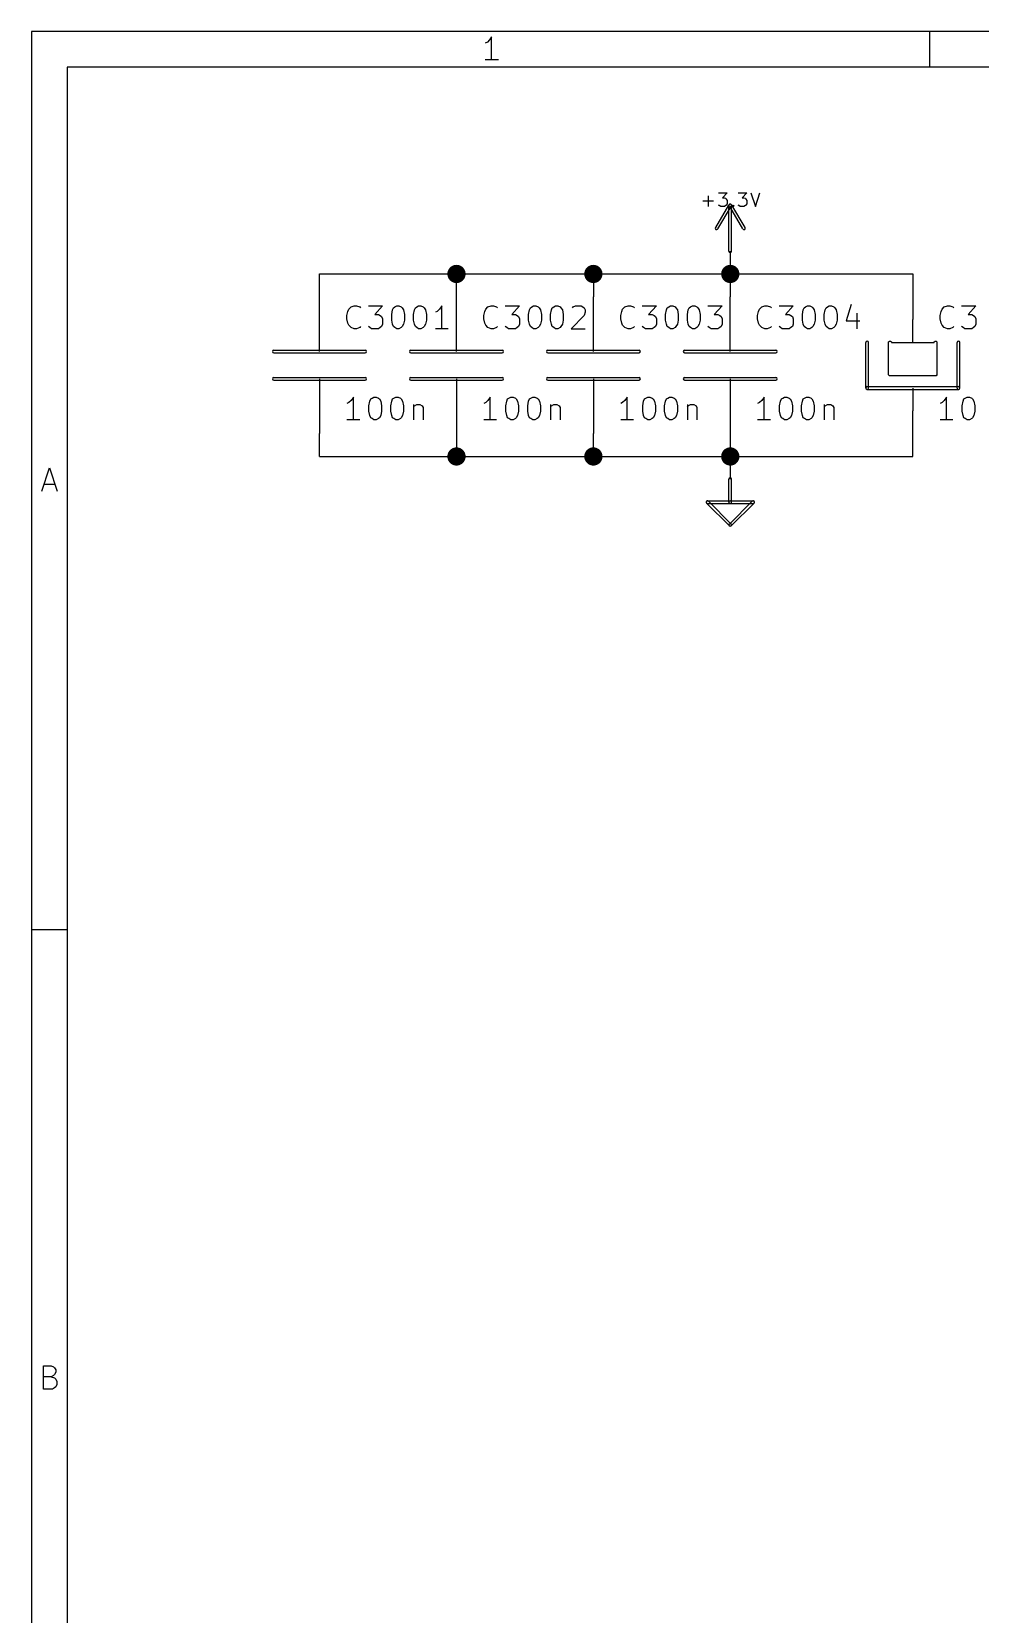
# Model space of a CAD drawing. Extents: x 10 to 287, y -200 to -10.
# Drawn here: x 10 to 62.8, y -98.1 to -10 of the extents above; entities that cross this region are included whole.
import ezdxf

# ---------------------------------------------------------------- set-up
doc = ezdxf.new("R2010")
doc.units = 0
doc.header["$MEASUREMENT"] = 0

msp = doc.modelspace()

# ---------------------------------------------------------------- linework, layer by layer
at = {"layer": 'Cyan 2'}
for p, q in [((47.6758, -19.7358), (47.6758, -19.1516)), ((48.2346, -18.9738), (48.7172, -18.9738)), ((48.7172, -18.9738), (48.4632, -19.2532)), ((48.4632, -19.2532), (48.5648, -19.2532)), ((48.5648, -19.2532), (48.641, -19.2786)), ((48.641, -19.2786), (48.6664, -19.3294)), ((48.6664, -19.3294), (48.7172, -19.4056)), ((49.3268, -18.9738), (49.8094, -18.9738)), ((49.8094, -18.9738), (49.5554, -19.2532)), ((49.5554, -19.2532), (49.657, -19.2532)), ((49.657, -19.2532), (49.7332, -19.2786)), ((49.7332, -19.2786), (49.7586, -19.3294)), ((49.7586, -19.3294), (49.8094, -19.4056)), ((50.038, -18.9738), (50.292, -19.7358)), ((50.292, -19.7358), (50.546, -18.9738)), ((47.371, -19.431), (47.9552, -19.431)), ((48.2854, -19.685), (48.2346, -19.6596)), ((48.3616, -19.7358), (48.2854, -19.685)), ((48.5648, -19.7358), (48.3616, -19.7358)), ((48.641, -19.685), (48.5648, -19.7358)), ((48.6664, -19.6596), (48.641, -19.685)), ((48.7172, -19.5834), (48.6664, -19.6596)), ((48.7172, -19.4056), (48.7172, -19.5834)), ((49.022, -19.685), (49.0474, -19.6596)), ((49.0474, -19.7358), (49.022, -19.685)), ((49.0474, -19.6596), (49.0982, -19.685)), ((49.0474, -19.6596), (49.0474, -19.7358)), ((49.0982, -19.685), (49.0474, -19.7358)), ((49.3776, -19.685), (49.3268, -19.6596)), ((49.4538, -19.7358), (49.3776, -19.685)), ((49.657, -19.7358), (49.4538, -19.7358)), ((49.7332, -19.685), (49.657, -19.7358)), ((49.7586, -19.6596), (49.7332, -19.685)), ((49.8094, -19.5834), (49.7586, -19.6596)), ((49.8094, -19.4056), (49.8094, -19.5834)), ((27.6098, -25.5778), (27.6606, -25.4508)), ((27.6606, -25.4508), (27.7876, -25.3238)), ((27.7876, -25.3238), (27.9654, -25.273)), ((27.9654, -25.273), (28.0924, -25.273)), ((28.0924, -25.273), (28.2702, -25.3238)), ((28.2702, -25.3238), (28.321, -25.3746)), ((28.7528, -25.273), (29.5402, -25.273)), ((29.5402, -25.273), (29.1084, -25.7556)), ((30.0482, -25.7556), (30.099, -25.5016)), ((30.099, -25.5016), (30.1498, -25.3746)), ((30.1498, -25.3746), (30.226, -25.3238)), ((30.226, -25.3238), (30.3276, -25.273)), ((30.3276, -25.273), (30.4546, -25.273)), ((30.4546, -25.273), (30.5816, -25.3238)), ((30.5816, -25.3238), (30.6324, -25.3746)), ((30.6324, -25.3746), (30.7086, -25.5016)), ((30.7086, -25.5016), (30.7594, -25.7556)), ((31.2674, -25.7556), (31.3182, -25.5016)), ((31.3182, -25.5016), (31.369, -25.3746)), ((31.369, -25.3746), (31.4452, -25.3238)), ((31.4452, -25.3238), (31.5468, -25.273)), ((31.5468, -25.273), (31.6738, -25.273)), ((31.6738, -25.273), (31.8008, -25.3238)), ((31.8008, -25.3238), (31.8516, -25.3746)), ((31.8516, -25.3746), (31.9278, -25.5016)), ((31.9278, -25.5016), (31.9786, -25.7556)), ((32.7152, -25.4508), (32.5882, -25.5778)), ((32.8422, -25.273), (32.7152, -25.4508)), ((32.8422, -26.543), (32.8422, -25.273)), ((35.2298, -25.5778), (35.2806, -25.4508)), ((35.2806, -25.4508), (35.4076, -25.3238)), ((35.4076, -25.3238), (35.5854, -25.273)), ((35.5854, -25.273), (35.7124, -25.273)), ((35.7124, -25.273), (35.8902, -25.3238)), ((35.8902, -25.3238), (35.941, -25.3746)), ((36.3728, -25.273), (37.1602, -25.273)), ((37.1602, -25.273), (36.7284, -25.7556)), ((37.6682, -25.7556), (37.719, -25.5016)), ((37.719, -25.5016), (37.7698, -25.3746)), ((37.7698, -25.3746), (37.846, -25.3238)), ((37.846, -25.3238), (37.9476, -25.273)), ((37.9476, -25.273), (38.0746, -25.273)), ((38.0746, -25.273), (38.2016, -25.3238)), ((38.2016, -25.3238), (38.2524, -25.3746)), ((38.2524, -25.3746), (38.3286, -25.5016)), ((38.3286, -25.5016), (38.3794, -25.7556)), ((38.8874, -25.7556), (38.9382, -25.5016)), ((38.9382, -25.5016), (38.989, -25.3746)), ((38.989, -25.3746), (39.0652, -25.3238)), ((39.0652, -25.3238), (39.1668, -25.273)), ((39.1668, -25.273), (39.2938, -25.273)), ((39.2938, -25.273), (39.4208, -25.3238)), ((39.4208, -25.3238), (39.4716, -25.3746)), ((39.4716, -25.3746), (39.5478, -25.5016)), ((39.5478, -25.5016), (39.5986, -25.7556)), ((40.1066, -25.3746), (40.1574, -25.3238)), ((40.1574, -25.3238), (40.2844, -25.273)), ((40.2844, -25.273), (40.5892, -25.273)), ((40.5892, -25.273), (40.6908, -25.3238)), ((40.6908, -25.3238), (40.767, -25.3746)), ((40.767, -25.3746), (40.8178, -25.5016)), ((40.8178, -25.5016), (40.8178, -25.6286)), ((42.8498, -25.5778), (42.9006, -25.4508)), ((42.9006, -25.4508), (43.0276, -25.3238)), ((43.0276, -25.3238), (43.2054, -25.273)), ((43.2054, -25.273), (43.3324, -25.273)), ((43.3324, -25.273), (43.5102, -25.3238)), ((43.5102, -25.3238), (43.561, -25.3746)), ((43.9928, -25.273), (44.7802, -25.273)), ((44.7802, -25.273), (44.3484, -25.7556)), ((45.2882, -25.7556), (45.339, -25.5016)), ((45.339, -25.5016), (45.3898, -25.3746)), ((45.3898, -25.3746), (45.466, -25.3238)), ((45.466, -25.3238), (45.5676, -25.273)), ((45.5676, -25.273), (45.6946, -25.273)), ((45.6946, -25.273), (45.8216, -25.3238)), ((45.8216, -25.3238), (45.8724, -25.3746)), ((45.8724, -25.3746), (45.9486, -25.5016)), ((45.9486, -25.5016), (45.9994, -25.7556)), ((46.5074, -25.7556), (46.5582, -25.5016)), ((46.5582, -25.5016), (46.609, -25.3746)), ((46.609, -25.3746), (46.6852, -25.3238)), ((46.6852, -25.3238), (46.7868, -25.273)), ((46.7868, -25.273), (46.9138, -25.273)), ((46.9138, -25.273), (47.0408, -25.3238)), ((47.0408, -25.3238), (47.0916, -25.3746)), ((47.0916, -25.3746), (47.1678, -25.5016)), ((47.1678, -25.5016), (47.2186, -25.7556)), ((47.6504, -25.273), (48.4378, -25.273)), ((48.4378, -25.273), (48.006, -25.7556)), ((50.4698, -25.5778), (50.5206, -25.4508)), ((50.5206, -25.4508), (50.6476, -25.3238)), ((50.6476, -25.3238), (50.8254, -25.273)), ((50.8254, -25.273), (50.9524, -25.273)), ((50.9524, -25.273), (51.1302, -25.3238)), ((51.1302, -25.3238), (51.181, -25.3746)), ((51.6128, -25.273), (52.4002, -25.273)), ((52.4002, -25.273), (51.9684, -25.7556)), ((52.9082, -25.7556), (52.959, -25.5016)), ((52.959, -25.5016), (53.0098, -25.3746)), ((53.0098, -25.3746), (53.086, -25.3238)), ((53.086, -25.3238), (53.1876, -25.273)), ((53.1876, -25.273), (53.3146, -25.273)), ((53.3146, -25.273), (53.4416, -25.3238)), ((53.4416, -25.3238), (53.4924, -25.3746)), ((53.4924, -25.3746), (53.5686, -25.5016)), ((53.5686, -25.5016), (53.6194, -25.7556)), ((54.1274, -25.7556), (54.1782, -25.5016)), ((54.1782, -25.5016), (54.229, -25.3746)), ((54.229, -25.3746), (54.3052, -25.3238)), ((54.3052, -25.3238), (54.4068, -25.273)), ((54.4068, -25.273), (54.5338, -25.273)), ((54.5338, -25.273), (54.6608, -25.3238)), ((54.6608, -25.3238), (54.7116, -25.3746)), ((54.7116, -25.3746), (54.7878, -25.5016)), ((54.7878, -25.5016), (54.8386, -25.7556)), ((55.626, -25.1968), (55.3466, -26.1112)), ((60.6298, -25.5778), (60.6806, -25.4508)), ((60.6806, -25.4508), (60.8076, -25.3238)), ((60.8076, -25.3238), (60.9854, -25.273)), ((60.9854, -25.273), (61.1124, -25.273)), ((61.1124, -25.273), (61.2902, -25.3238)), ((61.2902, -25.3238), (61.341, -25.3746)), ((61.7728, -25.273), (62.5602, -25.273)), ((62.5602, -25.273), (62.1284, -25.7556)), ((27.559, -25.8064), (27.6098, -25.5778)), ((27.559, -25.9842), (27.559, -25.8064)), ((27.6098, -26.2382), (27.559, -25.9842)), ((27.6606, -26.3398), (27.6098, -26.2382)), ((27.7876, -26.4668), (27.6606, -26.3398)), ((28.321, -26.416), (28.2702, -26.4668)), ((28.829, -26.4668), (28.7528, -26.416)), ((29.1084, -25.7556), (29.3116, -25.7556)), ((29.3116, -25.7556), (29.4132, -25.8064)), ((29.4132, -25.8064), (29.4894, -25.8572)), ((29.4894, -26.416), (29.4132, -26.4668)), ((29.4894, -25.8572), (29.5402, -25.9842)), ((29.5402, -26.289), (29.4894, -26.416)), ((29.5402, -25.9842), (29.5402, -26.289)), ((30.0482, -26.0604), (30.0482, -25.7556)), ((30.099, -26.289), (30.0482, -26.0604)), ((30.1498, -26.416), (30.099, -26.289)), ((30.226, -26.4668), (30.1498, -26.416)), ((30.6324, -26.416), (30.5816, -26.4668)), ((30.7086, -26.289), (30.6324, -26.416)), ((30.7594, -26.0604), (30.7086, -26.289)), ((30.7594, -25.7556), (30.7594, -26.0604)), ((31.2674, -26.0604), (31.2674, -25.7556)), ((31.3182, -26.289), (31.2674, -26.0604)), ((31.369, -26.416), (31.3182, -26.289)), ((31.4452, -26.4668), (31.369, -26.416)), ((31.8516, -26.416), (31.8008, -26.4668)), ((31.9278, -26.289), (31.8516, -26.416)), ((31.9786, -26.0604), (31.9278, -26.289)), ((31.9786, -25.7556), (31.9786, -26.0604)), ((32.5882, -25.5778), (32.4866, -25.6286)), ((35.179, -25.8064), (35.2298, -25.5778)), ((35.179, -25.9842), (35.179, -25.8064)), ((35.2298, -26.2382), (35.179, -25.9842)), ((35.2806, -26.3398), (35.2298, -26.2382)), ((35.4076, -26.4668), (35.2806, -26.3398)), ((35.941, -26.416), (35.8902, -26.4668)), ((36.449, -26.4668), (36.3728, -26.416)), ((36.7284, -25.7556), (36.9316, -25.7556)), ((36.9316, -25.7556), (37.0332, -25.8064)), ((37.0332, -25.8064), (37.1094, -25.8572)), ((37.1094, -26.416), (37.0332, -26.4668)), ((37.1094, -25.8572), (37.1602, -25.9842)), ((37.1602, -26.289), (37.1094, -26.416)), ((37.1602, -25.9842), (37.1602, -26.289)), ((37.6682, -26.0604), (37.6682, -25.7556)), ((37.719, -26.289), (37.6682, -26.0604)), ((37.7698, -26.416), (37.719, -26.289)), ((37.846, -26.4668), (37.7698, -26.416)), ((38.2524, -26.416), (38.2016, -26.4668)), ((38.3286, -26.289), (38.2524, -26.416)), ((38.3794, -26.0604), (38.3286, -26.289)), ((38.3794, -25.7556), (38.3794, -26.0604)), ((38.8874, -26.0604), (38.8874, -25.7556)), ((38.9382, -26.289), (38.8874, -26.0604)), ((38.989, -26.416), (38.9382, -26.289)), ((39.0652, -26.4668), (38.989, -26.416)), ((39.4716, -26.416), (39.4208, -26.4668)), ((39.5478, -26.289), (39.4716, -26.416)), ((39.5986, -26.0604), (39.5478, -26.289)), ((39.5986, -25.7556), (39.5986, -26.0604)), ((40.767, -25.8064), (40.0304, -26.543)), ((40.8178, -25.6286), (40.767, -25.8064)), ((42.799, -25.8064), (42.8498, -25.5778)), ((42.799, -25.9842), (42.799, -25.8064)), ((42.8498, -26.2382), (42.799, -25.9842)), ((42.9006, -26.3398), (42.8498, -26.2382)), ((43.0276, -26.4668), (42.9006, -26.3398)), ((43.561, -26.416), (43.5102, -26.4668)), ((44.069, -26.4668), (43.9928, -26.416)), ((44.3484, -25.7556), (44.5516, -25.7556)), ((44.5516, -25.7556), (44.6532, -25.8064)), ((44.6532, -25.8064), (44.7294, -25.8572)), ((44.7294, -26.416), (44.6532, -26.4668)), ((44.7294, -25.8572), (44.7802, -25.9842)), ((44.7802, -26.289), (44.7294, -26.416)), ((44.7802, -25.9842), (44.7802, -26.289)), ((45.2882, -26.0604), (45.2882, -25.7556)), ((45.339, -26.289), (45.2882, -26.0604)), ((45.3898, -26.416), (45.339, -26.289)), ((45.466, -26.4668), (45.3898, -26.416)), ((45.8724, -26.416), (45.8216, -26.4668)), ((45.9486, -26.289), (45.8724, -26.416)), ((45.9994, -26.0604), (45.9486, -26.289)), ((45.9994, -25.7556), (45.9994, -26.0604)), ((46.5074, -26.0604), (46.5074, -25.7556)), ((46.5582, -26.289), (46.5074, -26.0604)), ((46.609, -26.416), (46.5582, -26.289)), ((46.6852, -26.4668), (46.609, -26.416)), ((47.0916, -26.416), (47.0408, -26.4668)), ((47.1678, -26.289), (47.0916, -26.416)), ((47.2186, -26.0604), (47.1678, -26.289)), ((47.2186, -25.7556), (47.2186, -26.0604)), ((47.7266, -26.4668), (47.6504, -26.416)), ((48.006, -25.7556), (48.2092, -25.7556)), ((48.2092, -25.7556), (48.3108, -25.8064)), ((48.3108, -25.8064), (48.387, -25.8572)), ((48.387, -26.416), (48.3108, -26.4668)), ((48.387, -25.8572), (48.4378, -25.9842)), ((48.4378, -26.289), (48.387, -26.416)), ((48.4378, -25.9842), (48.4378, -26.289)), ((50.419, -25.8064), (50.4698, -25.5778)), ((50.419, -25.9842), (50.419, -25.8064)), ((50.4698, -26.2382), (50.419, -25.9842)), ((50.5206, -26.3398), (50.4698, -26.2382)), ((50.6476, -26.4668), (50.5206, -26.3398)), ((51.181, -26.416), (51.1302, -26.4668)), ((51.689, -26.4668), (51.6128, -26.416)), ((51.9684, -25.7556), (52.1716, -25.7556)), ((52.1716, -25.7556), (52.2732, -25.8064)), ((52.2732, -25.8064), (52.3494, -25.8572)), ((52.3494, -26.416), (52.2732, -26.4668)), ((52.3494, -25.8572), (52.4002, -25.9842)), ((52.4002, -26.289), (52.3494, -26.416)), ((52.4002, -25.9842), (52.4002, -26.289)), ((52.9082, -26.0604), (52.9082, -25.7556)), ((52.959, -26.289), (52.9082, -26.0604)), ((53.0098, -26.416), (52.959, -26.289)), ((53.086, -26.4668), (53.0098, -26.416)), ((53.4924, -26.416), (53.4416, -26.4668)), ((53.5686, -26.289), (53.4924, -26.416)), ((53.6194, -26.0604), (53.5686, -26.289)), ((53.6194, -25.7556), (53.6194, -26.0604)), ((54.1274, -26.0604), (54.1274, -25.7556)), ((54.1782, -26.289), (54.1274, -26.0604)), ((54.229, -26.416), (54.1782, -26.289)), ((54.3052, -26.4668), (54.229, -26.416)), ((54.7116, -26.416), (54.6608, -26.4668)), ((54.7878, -26.289), (54.7116, -26.416)), ((54.8386, -26.0604), (54.7878, -26.289)), ((54.8386, -25.7556), (54.8386, -26.0604)), ((55.3466, -26.1112), (56.1086, -26.1112)), ((55.9308, -25.6794), (55.9308, -26.543)), ((60.579, -25.8064), (60.6298, -25.5778)), ((60.579, -25.9842), (60.579, -25.8064)), ((60.6298, -26.2382), (60.579, -25.9842)), ((60.6806, -26.3398), (60.6298, -26.2382)), ((60.8076, -26.4668), (60.6806, -26.3398)), ((61.341, -26.416), (61.2902, -26.4668)), ((61.849, -26.4668), (61.7728, -26.416)), ((62.1284, -25.7556), (62.3316, -25.7556)), ((62.3316, -25.7556), (62.4332, -25.8064)), ((62.4332, -25.8064), (62.5094, -25.8572)), ((62.5094, -26.416), (62.4332, -26.4668)), ((62.5094, -25.8572), (62.5602, -25.9842)), ((62.5602, -26.289), (62.5094, -26.416)), ((62.5602, -25.9842), (62.5602, -26.289)), ((27.9654, -26.543), (27.7876, -26.4668)), ((28.0924, -26.543), (27.9654, -26.543)), ((28.2702, -26.4668), (28.0924, -26.543)), ((28.9306, -26.543), (28.829, -26.4668)), ((29.3116, -26.543), (28.9306, -26.543)), ((29.4132, -26.4668), (29.3116, -26.543)), ((30.3276, -26.543), (30.226, -26.4668)), ((30.4546, -26.543), (30.3276, -26.543)), ((30.5816, -26.4668), (30.4546, -26.543)), ((31.5468, -26.543), (31.4452, -26.4668)), ((31.6738, -26.543), (31.5468, -26.543)), ((31.8008, -26.4668), (31.6738, -26.543)), ((33.1978, -26.543), (32.4866, -26.543)), ((35.5854, -26.543), (35.4076, -26.4668)), ((35.7124, -26.543), (35.5854, -26.543)), ((35.8902, -26.4668), (35.7124, -26.543)), ((36.5506, -26.543), (36.449, -26.4668)), ((36.9316, -26.543), (36.5506, -26.543)), ((37.0332, -26.4668), (36.9316, -26.543)), ((37.9476, -26.543), (37.846, -26.4668)), ((38.0746, -26.543), (37.9476, -26.543)), ((38.2016, -26.4668), (38.0746, -26.543)), ((39.1668, -26.543), (39.0652, -26.4668)), ((39.2938, -26.543), (39.1668, -26.543)), ((39.4208, -26.4668), (39.2938, -26.543)), ((40.0304, -26.543), (40.8178, -26.543)), ((43.2054, -26.543), (43.0276, -26.4668)), ((43.3324, -26.543), (43.2054, -26.543)), ((43.5102, -26.4668), (43.3324, -26.543)), ((44.1706, -26.543), (44.069, -26.4668)), ((44.5516, -26.543), (44.1706, -26.543)), ((44.6532, -26.4668), (44.5516, -26.543)), ((45.5676, -26.543), (45.466, -26.4668)), ((45.6946, -26.543), (45.5676, -26.543)), ((45.8216, -26.4668), (45.6946, -26.543)), ((46.7868, -26.543), (46.6852, -26.4668)), ((46.9138, -26.543), (46.7868, -26.543)), ((47.0408, -26.4668), (46.9138, -26.543)), ((47.8282, -26.543), (47.7266, -26.4668)), ((48.2092, -26.543), (47.8282, -26.543)), ((48.3108, -26.4668), (48.2092, -26.543)), ((50.8254, -26.543), (50.6476, -26.4668)), ((50.9524, -26.543), (50.8254, -26.543)), ((51.1302, -26.4668), (50.9524, -26.543)), ((51.7906, -26.543), (51.689, -26.4668)), ((52.1716, -26.543), (51.7906, -26.543)), ((52.2732, -26.4668), (52.1716, -26.543)), ((53.1876, -26.543), (53.086, -26.4668)), ((53.3146, -26.543), (53.1876, -26.543)), ((53.4416, -26.4668), (53.3146, -26.543)), ((54.4068, -26.543), (54.3052, -26.4668)), ((54.5338, -26.543), (54.4068, -26.543)), ((54.6608, -26.4668), (54.5338, -26.543)), ((60.9854, -26.543), (60.8076, -26.4668)), ((61.1124, -26.543), (60.9854, -26.543)), ((61.2902, -26.4668), (61.1124, -26.543)), ((61.9506, -26.543), (61.849, -26.4668)), ((62.3316, -26.543), (61.9506, -26.543)), ((62.4332, -26.4668), (62.3316, -26.543)), ((27.6606, -30.6578), (27.559, -30.7086)), ((27.7876, -30.5308), (27.6606, -30.6578)), ((27.9146, -30.353), (27.7876, -30.5308)), ((27.9146, -31.623), (27.9146, -30.353)), ((28.7782, -30.8356), (28.829, -30.5816)), ((28.829, -30.5816), (28.8798, -30.4546)), ((28.8798, -30.4546), (28.956, -30.4038)), ((28.956, -30.4038), (29.0576, -30.353)), ((29.0576, -30.353), (29.1846, -30.353)), ((29.1846, -30.353), (29.3116, -30.4038)), ((29.3116, -30.4038), (29.3624, -30.4546)), ((29.3624, -30.4546), (29.4386, -30.5816)), ((29.4386, -30.5816), (29.4894, -30.8356)), ((29.9974, -30.8356), (30.0482, -30.5816)), ((30.0482, -30.5816), (30.099, -30.4546)), ((30.099, -30.4546), (30.1752, -30.4038)), ((30.1752, -30.4038), (30.2768, -30.353)), ((30.2768, -30.353), (30.4038, -30.353)), ((30.4038, -30.353), (30.5308, -30.4038)), ((30.5308, -30.4038), (30.5816, -30.4546)), ((30.5816, -30.4546), (30.6578, -30.5816)), ((30.6578, -30.5816), (30.7086, -30.8356)), ((31.2674, -30.7594), (31.2674, -31.623)), ((31.3182, -30.8356), (31.4452, -30.7594)), ((31.4452, -30.7594), (31.623, -30.7594)), ((31.623, -30.7594), (31.75, -30.8356)), ((35.2806, -30.6578), (35.179, -30.7086)), ((35.4076, -30.5308), (35.2806, -30.6578)), ((35.5346, -30.353), (35.4076, -30.5308)), ((35.5346, -31.623), (35.5346, -30.353)), ((36.3982, -30.8356), (36.449, -30.5816)), ((36.449, -30.5816), (36.4998, -30.4546)), ((36.4998, -30.4546), (36.576, -30.4038)), ((36.576, -30.4038), (36.6776, -30.353)), ((36.6776, -30.353), (36.8046, -30.353)), ((36.8046, -30.353), (36.9316, -30.4038)), ((36.9316, -30.4038), (36.9824, -30.4546)), ((36.9824, -30.4546), (37.0586, -30.5816)), ((37.0586, -30.5816), (37.1094, -30.8356)), ((37.6174, -30.8356), (37.6682, -30.5816)), ((37.6682, -30.5816), (37.719, -30.4546)), ((37.719, -30.4546), (37.7952, -30.4038)), ((37.7952, -30.4038), (37.8968, -30.353)), ((37.8968, -30.353), (38.0238, -30.353)), ((38.0238, -30.353), (38.1508, -30.4038)), ((38.1508, -30.4038), (38.2016, -30.4546)), ((38.2016, -30.4546), (38.2778, -30.5816)), ((38.2778, -30.5816), (38.3286, -30.8356)), ((38.8874, -30.7594), (38.8874, -31.623)), ((38.9382, -30.8356), (39.0652, -30.7594)), ((39.0652, -30.7594), (39.243, -30.7594)), ((39.243, -30.7594), (39.37, -30.8356)), ((42.9006, -30.6578), (42.799, -30.7086)), ((43.0276, -30.5308), (42.9006, -30.6578)), ((43.1546, -30.353), (43.0276, -30.5308)), ((43.1546, -31.623), (43.1546, -30.353)), ((44.0182, -30.8356), (44.069, -30.5816)), ((44.069, -30.5816), (44.1198, -30.4546)), ((44.1198, -30.4546), (44.196, -30.4038)), ((44.196, -30.4038), (44.2976, -30.353)), ((44.2976, -30.353), (44.4246, -30.353)), ((44.4246, -30.353), (44.5516, -30.4038)), ((44.5516, -30.4038), (44.6024, -30.4546)), ((44.6024, -30.4546), (44.6786, -30.5816)), ((44.6786, -30.5816), (44.7294, -30.8356)), ((45.2374, -30.8356), (45.2882, -30.5816)), ((45.2882, -30.5816), (45.339, -30.4546)), ((45.339, -30.4546), (45.4152, -30.4038)), ((45.4152, -30.4038), (45.5168, -30.353)), ((45.5168, -30.353), (45.6438, -30.353)), ((45.6438, -30.353), (45.7708, -30.4038)), ((45.7708, -30.4038), (45.8216, -30.4546)), ((45.8216, -30.4546), (45.8978, -30.5816)), ((45.8978, -30.5816), (45.9486, -30.8356)), ((46.5074, -30.7594), (46.5074, -31.623)), ((46.5582, -30.8356), (46.6852, -30.7594)), ((46.6852, -30.7594), (46.863, -30.7594)), ((46.863, -30.7594), (46.99, -30.8356)), ((50.5206, -30.6578), (50.419, -30.7086)), ((50.6476, -30.5308), (50.5206, -30.6578)), ((50.7746, -30.353), (50.6476, -30.5308)), ((50.7746, -31.623), (50.7746, -30.353)), ((51.6382, -30.8356), (51.689, -30.5816)), ((51.689, -30.5816), (51.7398, -30.4546)), ((51.7398, -30.4546), (51.816, -30.4038)), ((51.816, -30.4038), (51.9176, -30.353)), ((51.9176, -30.353), (52.0446, -30.353)), ((52.0446, -30.353), (52.1716, -30.4038)), ((52.1716, -30.4038), (52.2224, -30.4546)), ((52.2224, -30.4546), (52.2986, -30.5816)), ((52.2986, -30.5816), (52.3494, -30.8356)), ((52.8574, -30.8356), (52.9082, -30.5816)), ((52.9082, -30.5816), (52.959, -30.4546)), ((52.959, -30.4546), (53.0352, -30.4038)), ((53.0352, -30.4038), (53.1368, -30.353)), ((53.1368, -30.353), (53.2638, -30.353)), ((53.2638, -30.353), (53.3908, -30.4038)), ((53.3908, -30.4038), (53.4416, -30.4546)), ((53.4416, -30.4546), (53.5178, -30.5816)), ((53.5178, -30.5816), (53.5686, -30.8356)), ((54.1274, -30.7594), (54.1274, -31.623)), ((54.1782, -30.8356), (54.3052, -30.7594)), ((54.3052, -30.7594), (54.483, -30.7594)), ((54.483, -30.7594), (54.61, -30.8356)), ((60.6806, -30.6578), (60.579, -30.7086)), ((60.8076, -30.5308), (60.6806, -30.6578)), ((60.9346, -30.353), (60.8076, -30.5308)), ((60.9346, -31.623), (60.9346, -30.353)), ((61.7982, -30.8356), (61.849, -30.5816)), ((61.849, -30.5816), (61.8998, -30.4546)), ((61.8998, -30.4546), (61.976, -30.4038)), ((61.976, -30.4038), (62.0776, -30.353)), ((62.0776, -30.353), (62.2046, -30.353)), ((62.2046, -30.353), (62.3316, -30.4038)), ((62.3316, -30.4038), (62.3824, -30.4546)), ((62.3824, -30.4546), (62.4586, -30.5816)), ((62.4586, -30.5816), (62.5094, -30.8356)), ((28.2702, -31.623), (27.559, -31.623)), ((28.7782, -31.1404), (28.7782, -30.8356)), ((28.829, -31.369), (28.7782, -31.1404)), ((28.8798, -31.496), (28.829, -31.369)), ((28.956, -31.5468), (28.8798, -31.496)), ((29.0576, -31.623), (28.956, -31.5468)), ((29.1846, -31.623), (29.0576, -31.623)), ((29.3116, -31.5468), (29.1846, -31.623)), ((29.3624, -31.496), (29.3116, -31.5468)), ((29.4386, -31.369), (29.3624, -31.496)), ((29.4894, -31.1404), (29.4386, -31.369)), ((29.4894, -30.8356), (29.4894, -31.1404)), ((29.9974, -31.1404), (29.9974, -30.8356)), ((30.0482, -31.369), (29.9974, -31.1404)), ((30.099, -31.496), (30.0482, -31.369)), ((30.1752, -31.5468), (30.099, -31.496)), ((30.2768, -31.623), (30.1752, -31.5468)), ((30.4038, -31.623), (30.2768, -31.623)), ((30.5308, -31.5468), (30.4038, -31.623)), ((30.5816, -31.496), (30.5308, -31.5468)), ((30.6578, -31.369), (30.5816, -31.496)), ((30.7086, -31.1404), (30.6578, -31.369)), ((30.7086, -30.8356), (30.7086, -31.1404)), ((31.2674, -30.8864), (31.3182, -30.8356)), ((31.75, -30.8356), (31.8008, -30.9372)), ((31.8008, -30.9372), (31.8008, -31.623)), ((35.8902, -31.623), (35.179, -31.623)), ((36.3982, -31.1404), (36.3982, -30.8356)), ((36.449, -31.369), (36.3982, -31.1404)), ((36.4998, -31.496), (36.449, -31.369)), ((36.576, -31.5468), (36.4998, -31.496)), ((36.6776, -31.623), (36.576, -31.5468)), ((36.8046, -31.623), (36.6776, -31.623)), ((36.9316, -31.5468), (36.8046, -31.623)), ((36.9824, -31.496), (36.9316, -31.5468)), ((37.0586, -31.369), (36.9824, -31.496)), ((37.1094, -31.1404), (37.0586, -31.369)), ((37.1094, -30.8356), (37.1094, -31.1404)), ((37.6174, -31.1404), (37.6174, -30.8356)), ((37.6682, -31.369), (37.6174, -31.1404)), ((37.719, -31.496), (37.6682, -31.369)), ((37.7952, -31.5468), (37.719, -31.496)), ((37.8968, -31.623), (37.7952, -31.5468)), ((38.0238, -31.623), (37.8968, -31.623)), ((38.1508, -31.5468), (38.0238, -31.623)), ((38.2016, -31.496), (38.1508, -31.5468)), ((38.2778, -31.369), (38.2016, -31.496)), ((38.3286, -31.1404), (38.2778, -31.369)), ((38.3286, -30.8356), (38.3286, -31.1404)), ((38.8874, -30.8864), (38.9382, -30.8356)), ((39.37, -30.8356), (39.4208, -30.9372)), ((39.4208, -30.9372), (39.4208, -31.623)), ((43.5102, -31.623), (42.799, -31.623)), ((44.0182, -31.1404), (44.0182, -30.8356)), ((44.069, -31.369), (44.0182, -31.1404)), ((44.1198, -31.496), (44.069, -31.369)), ((44.196, -31.5468), (44.1198, -31.496)), ((44.2976, -31.623), (44.196, -31.5468)), ((44.4246, -31.623), (44.2976, -31.623)), ((44.5516, -31.5468), (44.4246, -31.623)), ((44.6024, -31.496), (44.5516, -31.5468)), ((44.6786, -31.369), (44.6024, -31.496)), ((44.7294, -31.1404), (44.6786, -31.369)), ((44.7294, -30.8356), (44.7294, -31.1404)), ((45.2374, -31.1404), (45.2374, -30.8356)), ((45.2882, -31.369), (45.2374, -31.1404)), ((45.339, -31.496), (45.2882, -31.369)), ((45.4152, -31.5468), (45.339, -31.496)), ((45.5168, -31.623), (45.4152, -31.5468)), ((45.6438, -31.623), (45.5168, -31.623)), ((45.7708, -31.5468), (45.6438, -31.623)), ((45.8216, -31.496), (45.7708, -31.5468)), ((45.8978, -31.369), (45.8216, -31.496)), ((45.9486, -31.1404), (45.8978, -31.369)), ((45.9486, -30.8356), (45.9486, -31.1404)), ((46.5074, -30.8864), (46.5582, -30.8356)), ((46.99, -30.8356), (47.0408, -30.9372)), ((47.0408, -30.9372), (47.0408, -31.623)), ((51.1302, -31.623), (50.419, -31.623)), ((51.6382, -31.1404), (51.6382, -30.8356)), ((51.689, -31.369), (51.6382, -31.1404)), ((51.7398, -31.496), (51.689, -31.369)), ((51.816, -31.5468), (51.7398, -31.496)), ((51.9176, -31.623), (51.816, -31.5468)), ((52.0446, -31.623), (51.9176, -31.623)), ((52.1716, -31.5468), (52.0446, -31.623)), ((52.2224, -31.496), (52.1716, -31.5468)), ((52.2986, -31.369), (52.2224, -31.496)), ((52.3494, -31.1404), (52.2986, -31.369)), ((52.3494, -30.8356), (52.3494, -31.1404)), ((52.8574, -31.1404), (52.8574, -30.8356)), ((52.9082, -31.369), (52.8574, -31.1404)), ((52.959, -31.496), (52.9082, -31.369)), ((53.0352, -31.5468), (52.959, -31.496)), ((53.1368, -31.623), (53.0352, -31.5468)), ((53.2638, -31.623), (53.1368, -31.623)), ((53.3908, -31.5468), (53.2638, -31.623)), ((53.4416, -31.496), (53.3908, -31.5468)), ((53.5178, -31.369), (53.4416, -31.496)), ((53.5686, -31.1404), (53.5178, -31.369)), ((53.5686, -30.8356), (53.5686, -31.1404)), ((54.1274, -30.8864), (54.1782, -30.8356)), ((54.61, -30.8356), (54.6608, -30.9372)), ((54.6608, -30.9372), (54.6608, -31.623)), ((61.2902, -31.623), (60.579, -31.623)), ((61.7982, -31.1404), (61.7982, -30.8356)), ((61.849, -31.369), (61.7982, -31.1404)), ((61.8998, -31.496), (61.849, -31.369)), ((61.976, -31.5468), (61.8998, -31.496)), ((62.0776, -31.623), (61.976, -31.5468)), ((62.2046, -31.623), (62.0776, -31.623)), ((62.3316, -31.5468), (62.2046, -31.623)), ((62.3824, -31.496), (62.3316, -31.5468)), ((62.4586, -31.369), (62.3824, -31.496)), ((62.5094, -31.1404), (62.4586, -31.369)), ((62.5094, -30.8356), (62.5094, -31.1404))]:
    msp.add_line(p, q, dxfattribs=at)
at = {"layer": 'Green 2'}
for p, q in [((48.895, -22.225), (48.895, -24.765)), ((26.035, -24.765), (26.035, -23.495)), ((26.035, -23.495), (59.055, -23.495)), ((33.655, -24.765), (33.655, -23.495)), ((41.275, -23.495), (41.275, -24.765)), ((59.055, -23.495), (59.055, -26.035)), ((59.055, -33.655), (59.055, -31.115)), ((26.035, -33.655), (26.035, -32.385)), ((33.655, -32.385), (33.655, -33.655)), ((41.275, -33.655), (41.275, -32.385)), ((48.895, -32.385), (48.895, -34.925)), ((26.035, -33.655), (59.055, -33.655))]:
    msp.add_line(p, q, dxfattribs=at)
at = {"layer": 'Green 2', "const_width": 0.508}
for points in [[(33.401, -23.495, 1), (33.909, -23.495, 1)], [(41.021, -23.495, 1), (41.529, -23.495, 1)], [(48.641, -23.495, 1), (49.149, -23.495, 1)], [(33.401, -33.655, 1), (33.909, -33.655, 1)], [(41.021, -33.655, 1), (41.529, -33.655, 1)], [(48.641, -33.655, 1), (49.149, -33.655, 1)]]:
    msp.add_lwpolyline(points, format="xyb", close=True, dxfattribs=at)
at = {"layer": 'Red 2'}
for p, q in [((10.0076, -10.0076), (10.0076, -200)), ((286.995, -10.0076), (10.0076, -10.0076)), ((35.4838, -10.4648), (35.3822, -10.5918)), ((35.6108, -10.287), (35.4838, -10.4648)), ((35.6108, -11.5824), (35.6108, -10.287)), ((59.9948, -11.9888), (59.9948, -10.0076)), ((35.3822, -10.5918), (35.2552, -10.6426)), ((11.9888, -11.9888), (11.9888, -198.018)), ((285.013, -11.9888), (11.9888, -11.9888)), ((35.9918, -11.5824), (35.2552, -11.5824)), ((48.0822, -20.9042), (48.8188, -19.6596)), ((48.2092, -20.9804), (48.9458, -19.7358)), ((48.8188, -22.225), (48.8188, -19.685)), ((48.8442, -19.7358), (49.5808, -20.9804)), ((48.9712, -19.6596), (49.7078, -20.9042)), ((48.9712, -22.225), (48.9712, -19.685)), ((26.035, -27.813), (26.035, -24.765)), ((33.655, -27.813), (33.655, -24.765)), ((41.275, -27.813), (41.275, -24.765)), ((48.895, -27.813), (48.895, -24.765)), ((59.055, -27.305), (59.055, -26.035)), ((56.4388, -29.845), (56.4388, -27.305)), ((56.5912, -29.845), (56.5912, -27.305)), ((57.7088, -27.2796), (57.7596, -27.2288)), ((57.7088, -29.1084), (57.7088, -27.2796)), ((57.7596, -27.2288), (57.8104, -27.2288)), ((57.8104, -27.2288), (57.8612, -27.2796)), ((57.8612, -27.2796), (57.8612, -27.305)), ((57.8612, -27.305), (60.2488, -27.305)), ((60.2488, -27.2796), (60.2996, -27.2288)), ((60.2488, -27.305), (60.2488, -27.2796)), ((60.2996, -27.2288), (60.3504, -27.2288)), ((60.3504, -27.2288), (60.4012, -27.2796)), ((60.4012, -27.2796), (60.4012, -29.1084)), ((61.5188, -29.845), (61.5188, -27.305)), ((61.6712, -29.845), (61.6712, -27.305)), ((23.495, -27.7368), (28.575, -27.7368)), ((23.495, -27.8892), (28.575, -27.8892)), ((31.115, -27.7368), (36.195, -27.7368)), ((31.115, -27.8892), (36.195, -27.8892)), ((38.735, -27.7368), (43.815, -27.7368)), ((38.735, -27.8892), (43.815, -27.8892)), ((46.355, -27.7368), (51.435, -27.7368)), ((46.355, -27.8892), (51.435, -27.8892)), ((23.495, -29.2608), (28.575, -29.2608)), ((23.495, -29.4132), (28.575, -29.4132)), ((26.035, -29.337), (26.035, -32.385)), ((31.115, -29.2608), (36.195, -29.2608)), ((31.115, -29.4132), (36.195, -29.4132)), ((33.655, -29.337), (33.655, -32.385)), ((38.735, -29.2608), (43.815, -29.2608)), ((38.735, -29.4132), (43.815, -29.4132)), ((41.275, -29.337), (41.275, -32.385)), ((46.355, -29.2608), (51.435, -29.2608)), ((46.355, -29.4132), (51.435, -29.4132)), ((48.895, -29.337), (48.895, -32.385)), ((56.515, -29.7688), (61.595, -29.7688)), ((56.515, -29.9212), (61.595, -29.9212)), ((57.7596, -29.1592), (57.7088, -29.1084)), ((60.3504, -29.1592), (57.7596, -29.1592)), ((59.055, -29.845), (59.055, -31.115)), ((60.4012, -29.1084), (60.3504, -29.1592)), ((10.5664, -35.5854), (10.9982, -34.29)), ((10.9982, -34.29), (11.43, -35.5854)), ((10.6934, -35.2044), (11.303, -35.2044)), ((48.8188, -36.195), (48.8188, -34.925)), ((48.9712, -36.195), (48.9712, -34.925)), ((47.625, -36.1188), (48.895, -36.1188)), ((48.895, -36.1188), (50.165, -36.1188)), ((48.8442, -37.5158), (47.5742, -36.2458)), ((47.625, -36.2712), (48.895, -36.2712)), ((48.9458, -37.4142), (47.6758, -36.1442)), ((50.1142, -36.1442), (48.8442, -37.4142)), ((48.895, -36.2712), (50.165, -36.2712)), ((50.2158, -36.2458), (48.9458, -37.5158)), ((10.0076, -59.9948), (11.9888, -59.9948)), ((10.668, -85.5726), (10.668, -84.2772)), ((10.668, -84.2772), (11.0998, -84.2772)), ((11.0998, -84.2772), (11.2268, -84.328)), ((11.2268, -84.328), (11.2776, -84.3788)), ((11.2776, -84.3788), (11.3538, -84.5058)), ((11.3538, -84.5058), (11.3538, -84.6328)), ((11.0998, -84.8868), (10.668, -84.8868)), ((11.2268, -84.8106), (11.0998, -84.8868)), ((11.0998, -84.8868), (11.2776, -84.9376)), ((11.2776, -84.7598), (11.2268, -84.8106)), ((11.3538, -84.6328), (11.2776, -84.7598)), ((11.2776, -84.9376), (11.3538, -85.0138)), ((11.3538, -85.4456), (11.2776, -85.4964)), ((11.3538, -85.0138), (11.4046, -85.1408)), ((11.4046, -85.3186), (11.3538, -85.4456)), ((11.4046, -85.1408), (11.4046, -85.3186)), ((11.176, -85.5726), (10.668, -85.5726)), ((11.2776, -85.4964), (11.176, -85.5726))]:
    msp.add_line(p, q, dxfattribs=at)
for centre, start, end in [((48.895, -19.685), 360, 540), ((48.895, -19.685), 30.9638, 210.964), ((48.895, -19.685), 329.036, 509.036), ((48.133, -20.955), 149.036, 329.036), ((49.657, -20.955), 210.964, 390.964), ((48.895, -22.225), 180, 360), ((56.515, -27.305), 360, 540), ((61.595, -27.305), 360, 540), ((23.495, -27.813), 90, 270), ((28.575, -27.813), 270, 450), ((31.115, -27.813), 90, 270), ((36.195, -27.813), 270, 450), ((38.735, -27.813), 90, 270), ((43.815, -27.813), 270, 450), ((46.355, -27.813), 90, 270), ((51.435, -27.813), 270, 450), ((23.495, -29.337), 90, 270), ((28.575, -29.337), 270, 450), ((31.115, -29.337), 90, 270), ((36.195, -29.337), 270, 450), ((38.735, -29.337), 90, 270), ((43.815, -29.337), 270, 450), ((46.355, -29.337), 90, 270), ((51.435, -29.337), 270, 450), ((56.515, -29.845), 90, 270), ((56.515, -29.845), 180, 360), ((61.595, -29.845), 180, 360), ((61.595, -29.845), 270, 450), ((48.895, -34.925), 360, 540), ((47.625, -36.195), 405, 585), ((47.625, -36.195), 90, 270), ((48.895, -36.195), 90, 270), ((48.895, -36.195), 270, 450), ((50.165, -36.195), 315, 495), ((50.165, -36.195), 270, 450), ((48.895, -36.195), 180, 360), ((48.895, -37.465), 495, 675), ((48.895, -37.465), 225, 405)]:
    msp.add_arc(centre, 0.0762, start, end, dxfattribs=at)

doc.saveas('drawing.dxf')
